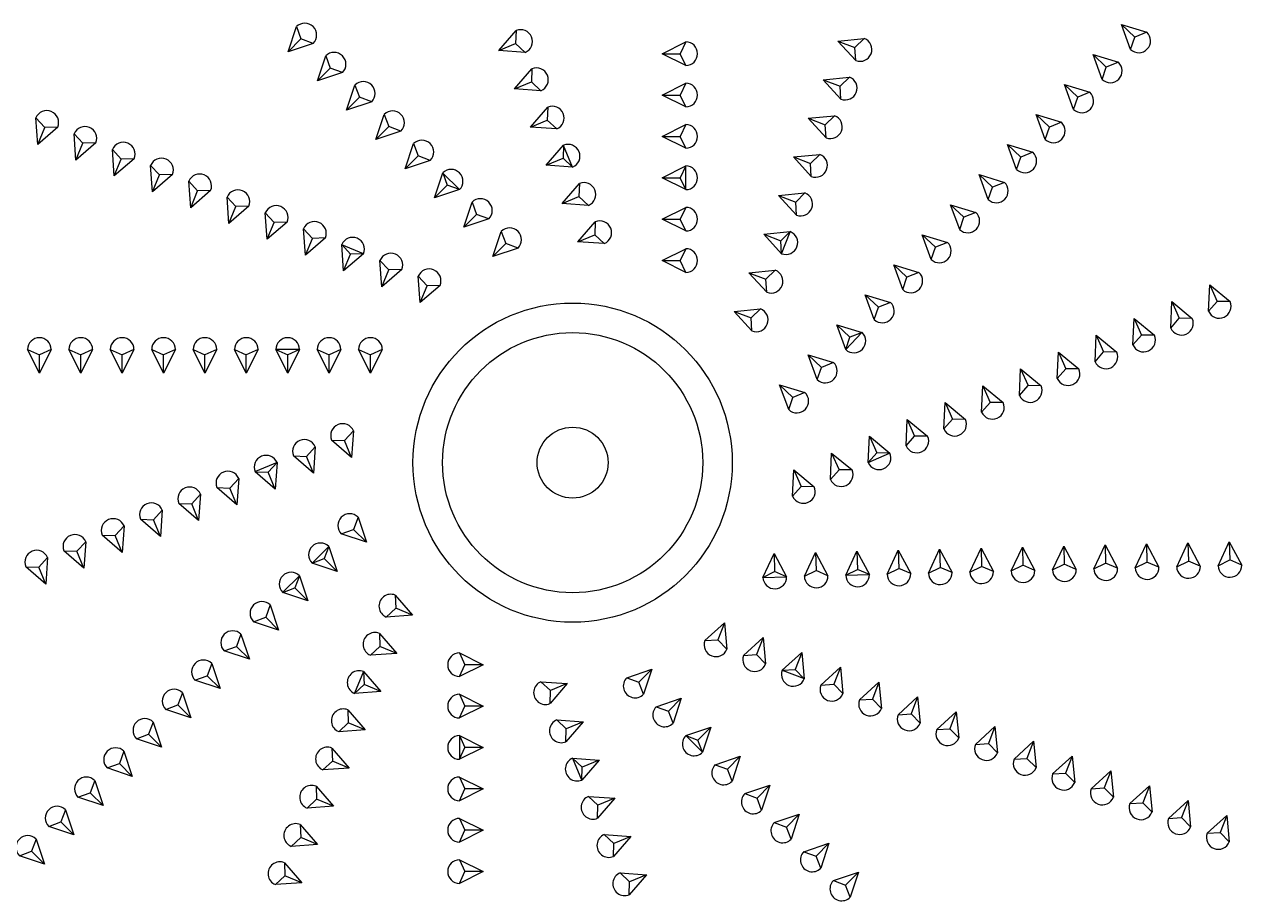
# Model space of a CAD drawing. Extents: x 115 to 2025, y 0 to 1377.
# Drawn here: x 1498.4 to 1549.9, y 784.8 to 821.8 of the extents above; entities that cross this region are included whole.
import ezdxf

# ---------------------------------------------------------------- set-up
doc = ezdxf.new("R2010")
doc.units = 0
doc.layers.get('0').update_dxf_attribs({"linetype": 'CONTINUOUS'})
doc.layers.add('DANMEN', color=7, linetype='CONTINUOUS')

msp = doc.modelspace()

# ---------------------------------------------------------------- linework, layer by layer
at = {"color": 2}
for radius in [47.5, 6.75, 5.5, 1.5]:
    msp.add_circle((1521.571, 803.289), radius, dxfattribs=at)
at = {"layer": 'DANMEN', "color": 2}
for p, q in [((1509.54, 820.671), (1509.893, 821.732)), ((1509.893, 821.732), (1510.085, 821.216)), ((1544.785, 821.818), (1545.344, 821.287)), ((1544.785, 821.818), (1545.854, 821.492)), ((1545.166, 820.767), (1544.785, 821.818)), ((1509.54, 820.671), (1510.085, 821.216)), ((1510.601, 821.025), (1510.085, 821.216)), ((1518.447, 820.719), (1519.18, 821.563)), ((1519.18, 821.563), (1519.159, 821.014)), ((1532.791, 821.122), (1533.904, 821.23)), ((1533.904, 821.23), (1533.511, 820.846)), ((1545.166, 820.767), (1545.344, 821.287)), ((1545.854, 821.492), (1545.344, 821.287)), ((1510.601, 821.025), (1509.54, 820.671)), ((1518.447, 820.719), (1519.159, 821.014)), ((1519.562, 820.64), (1518.447, 820.719)), ((1519.562, 820.64), (1519.159, 821.014)), ((1525.355, 820.588), (1526.355, 821.088)), ((1526.355, 821.088), (1526.126, 820.588)), ((1532.791, 821.122), (1533.511, 820.846)), ((1533.546, 820.297), (1532.791, 821.122)), ((1533.546, 820.297), (1533.511, 820.846)), ((1510.777, 819.434), (1511.131, 820.495)), ((1511.131, 820.495), (1511.322, 819.979)), ((1525.355, 820.588), (1526.126, 820.588)), ((1526.355, 820.088), (1525.355, 820.588)), ((1526.355, 820.088), (1526.126, 820.588)), ((1543.58, 820.548), (1544.139, 820.018)), ((1543.58, 820.548), (1544.65, 820.223)), ((1543.961, 819.497), (1543.58, 820.548)), ((1544.65, 820.223), (1544.139, 820.018)), ((1510.777, 819.434), (1511.322, 819.979)), ((1511.838, 819.787), (1510.777, 819.434)), ((1511.838, 819.787), (1511.322, 819.979)), ((1519.117, 819.102), (1519.849, 819.947)), ((1519.849, 819.947), (1519.829, 819.397)), ((1543.961, 819.497), (1544.139, 820.018)), ((1512.015, 818.196), (1512.368, 819.257)), ((1512.368, 819.257), (1512.56, 818.742)), ((1519.117, 819.102), (1519.829, 819.397)), ((1520.232, 819.023), (1519.117, 819.102)), ((1520.232, 819.023), (1519.829, 819.397)), ((1525.355, 818.838), (1526.355, 819.338)), ((1526.355, 819.338), (1526.126, 818.838)), ((1532.164, 819.488), (1533.277, 819.597)), ((1532.164, 819.488), (1532.884, 819.212)), ((1532.919, 818.663), (1532.164, 819.488)), ((1533.277, 819.597), (1532.884, 819.212)), ((1532.919, 818.663), (1532.884, 819.212)), ((1542.376, 819.279), (1542.935, 818.748)), ((1542.376, 819.279), (1543.445, 818.953)), ((1542.757, 818.228), (1542.376, 819.279)), ((1512.015, 818.196), (1512.56, 818.742)), ((1513.075, 818.55), (1512.56, 818.742)), ((1525.355, 818.838), (1526.126, 818.838)), ((1526.355, 818.338), (1525.355, 818.838)), ((1526.355, 818.338), (1526.126, 818.838)), ((1542.757, 818.228), (1542.935, 818.748)), ((1543.445, 818.953), (1542.935, 818.748)), ((1513.075, 818.55), (1512.015, 818.196)), ((1519.786, 817.485), (1520.519, 818.33)), ((1520.519, 818.33), (1520.499, 817.78)), ((1498.954, 816.753), (1498.874, 817.868)), ((1498.874, 817.868), (1499.249, 817.465)), ((1513.252, 816.959), (1513.606, 818.02)), ((1513.606, 818.02), (1513.797, 817.504)), ((1519.786, 817.485), (1520.499, 817.78)), ((1520.902, 817.406), (1520.499, 817.78)), ((1525.355, 817.088), (1526.355, 817.588)), ((1526.355, 817.588), (1526.126, 817.088)), ((1531.537, 817.855), (1532.65, 817.963)), ((1531.537, 817.855), (1532.257, 817.578)), ((1532.292, 817.029), (1531.537, 817.855)), ((1532.65, 817.963), (1532.257, 817.578)), ((1532.292, 817.029), (1532.257, 817.578)), ((1541.171, 818.01), (1541.73, 817.479)), ((1541.171, 818.01), (1542.241, 817.684)), ((1541.552, 816.959), (1541.171, 818.01)), ((1542.241, 817.684), (1541.73, 817.479)), ((1499.798, 817.486), (1498.954, 816.753)), ((1498.954, 816.753), (1499.249, 817.465)), ((1499.798, 817.486), (1499.249, 817.465)), ((1500.57, 816.083), (1500.491, 817.199)), ((1500.491, 817.199), (1500.865, 816.796)), ((1513.252, 816.959), (1513.797, 817.504)), ((1514.313, 817.313), (1513.252, 816.959)), ((1514.313, 817.313), (1513.797, 817.504)), ((1520.902, 817.406), (1519.786, 817.485)), ((1526.355, 816.588), (1525.355, 817.088)), ((1525.355, 817.088), (1526.126, 817.088)), ((1526.355, 816.588), (1526.126, 817.088)), ((1541.552, 816.959), (1541.73, 817.479)), ((1501.415, 816.816), (1500.57, 816.083)), ((1500.57, 816.083), (1500.865, 816.796)), ((1501.415, 816.816), (1500.865, 816.796)), ((1502.187, 815.414), (1502.108, 816.529)), ((1502.108, 816.529), (1502.482, 816.126)), ((1514.49, 815.722), (1514.843, 816.782)), ((1514.843, 816.782), (1515.035, 816.267)), ((1520.456, 815.868), (1521.189, 816.713)), ((1521.189, 816.713), (1521.168, 816.163)), ((1521.571, 815.789), (1521.192, 816.705)), ((1539.966, 816.74), (1540.526, 816.21)), ((1539.966, 816.74), (1541.036, 816.415)), ((1540.348, 815.689), (1539.966, 816.74)), ((1503.032, 816.146), (1502.187, 815.414)), ((1502.187, 815.414), (1502.482, 816.126)), ((1503.032, 816.146), (1502.482, 816.126)), ((1514.49, 815.722), (1515.035, 816.267)), ((1515.55, 816.075), (1514.49, 815.722)), ((1515.55, 816.075), (1515.035, 816.267)), ((1520.456, 815.868), (1521.168, 816.163)), ((1521.571, 815.789), (1521.168, 816.163)), ((1530.91, 816.221), (1532.023, 816.329)), ((1530.91, 816.221), (1531.63, 815.944)), ((1531.664, 815.396), (1530.91, 816.221)), ((1532.023, 816.329), (1531.63, 815.944)), ((1540.348, 815.689), (1540.526, 816.21)), ((1541.036, 816.415), (1540.526, 816.21)), ((1503.804, 814.744), (1503.725, 815.859)), ((1503.725, 815.859), (1504.099, 815.456)), ((1515.727, 814.484), (1516.081, 815.545)), ((1516.081, 815.545), (1516.272, 815.029)), ((1516.788, 814.838), (1516.087, 815.538)), ((1521.571, 815.789), (1520.456, 815.868)), ((1525.355, 815.338), (1526.355, 815.838)), ((1526.355, 815.838), (1526.126, 815.338)), ((1526.355, 814.838), (1526.355, 815.828)), ((1531.664, 815.396), (1531.63, 815.944)), ((1504.649, 815.477), (1503.804, 814.744)), ((1503.804, 814.744), (1504.099, 815.456)), ((1504.649, 815.477), (1504.099, 815.456)), ((1505.421, 814.074), (1505.341, 815.19)), ((1505.341, 815.19), (1505.716, 814.786)), ((1515.727, 814.484), (1516.272, 815.029)), ((1516.788, 814.838), (1516.272, 815.029)), ((1521.126, 814.252), (1521.858, 815.096)), ((1521.858, 815.096), (1521.838, 814.547)), ((1526.355, 814.838), (1525.355, 815.338)), ((1525.355, 815.338), (1526.126, 815.338)), ((1526.355, 814.838), (1526.126, 815.338)), ((1538.762, 815.471), (1539.321, 814.94)), ((1538.762, 815.471), (1539.831, 815.145)), ((1539.143, 814.42), (1538.762, 815.471)), ((1539.831, 815.145), (1539.321, 814.94)), ((1506.265, 814.807), (1505.421, 814.074)), ((1505.421, 814.074), (1505.716, 814.786)), ((1506.265, 814.807), (1505.716, 814.786)), ((1507.037, 813.405), (1506.958, 814.52)), ((1506.958, 814.52), (1507.332, 814.117)), ((1516.788, 814.838), (1515.727, 814.484)), ((1521.126, 814.252), (1521.838, 814.547)), ((1522.241, 814.172), (1521.838, 814.547)), ((1530.283, 814.587), (1531.396, 814.695)), ((1531.037, 813.762), (1530.283, 814.587)), ((1530.283, 814.587), (1531.003, 814.311)), ((1531.396, 814.695), (1531.003, 814.311)), ((1539.143, 814.42), (1539.321, 814.94)), ((1507.882, 814.137), (1507.037, 813.405)), ((1507.037, 813.405), (1507.332, 814.117)), ((1507.882, 814.137), (1507.332, 814.117)), ((1516.965, 813.247), (1517.318, 814.307)), ((1517.318, 814.307), (1517.51, 813.792)), ((1522.241, 814.172), (1521.126, 814.252)), ((1525.355, 813.588), (1526.355, 814.088)), ((1526.355, 814.088), (1526.126, 813.588)), ((1531.037, 813.762), (1531.003, 814.311)), ((1537.557, 814.201), (1538.116, 813.671)), ((1537.557, 814.201), (1538.627, 813.876)), ((1537.938, 813.15), (1537.557, 814.201)), ((1508.654, 812.735), (1508.575, 813.85)), ((1508.575, 813.85), (1508.949, 813.447)), ((1509.499, 813.467), (1508.654, 812.735)), ((1508.654, 812.735), (1508.949, 813.447)), ((1509.499, 813.467), (1508.949, 813.447)), ((1516.965, 813.247), (1517.51, 813.792)), ((1518.025, 813.6), (1516.965, 813.247)), ((1518.025, 813.6), (1517.51, 813.792)), ((1521.795, 812.635), (1522.528, 813.48)), ((1522.528, 813.48), (1522.508, 812.93)), ((1525.355, 813.588), (1526.126, 813.588)), ((1526.355, 813.088), (1525.355, 813.588)), ((1526.355, 813.088), (1526.126, 813.588)), ((1537.938, 813.15), (1538.116, 813.671)), ((1538.627, 813.876), (1538.116, 813.671)), ((1510.271, 812.065), (1510.192, 813.18)), ((1510.192, 813.18), (1510.566, 812.777)), ((1518.202, 812.009), (1518.556, 813.07)), ((1518.556, 813.07), (1518.747, 812.554)), ((1521.795, 812.635), (1522.508, 812.93)), ((1522.911, 812.556), (1522.508, 812.93)), ((1529.656, 812.953), (1530.769, 813.062)), ((1530.41, 812.128), (1529.656, 812.953)), ((1529.656, 812.953), (1530.375, 812.677)), ((1530.769, 813.062), (1530.375, 812.677)), ((1530.41, 812.128), (1530.765, 813.053)), ((1536.352, 812.932), (1537.422, 812.606)), ((1536.352, 812.932), (1536.912, 812.401)), ((1536.734, 811.881), (1536.352, 812.932)), ((1511.116, 812.798), (1510.271, 812.065)), ((1510.271, 812.065), (1510.566, 812.777)), ((1511.116, 812.798), (1510.566, 812.777)), ((1511.888, 811.396), (1511.809, 812.511)), ((1511.809, 812.511), (1512.183, 812.108)), ((1512.732, 812.128), (1511.817, 812.507)), ((1518.202, 812.009), (1518.747, 812.554)), ((1519.263, 812.363), (1518.747, 812.554)), ((1522.911, 812.556), (1521.795, 812.635)), ((1530.41, 812.128), (1530.375, 812.677)), ((1536.734, 811.881), (1536.912, 812.401)), ((1537.422, 812.606), (1536.912, 812.401)), ((1512.732, 812.128), (1511.888, 811.396)), ((1511.888, 811.396), (1512.183, 812.108)), ((1512.732, 812.128), (1512.183, 812.108)), ((1519.263, 812.363), (1518.202, 812.009)), ((1525.355, 811.838), (1526.355, 812.338)), ((1526.355, 812.338), (1526.126, 811.838)), ((1513.505, 810.726), (1513.425, 811.841)), ((1513.425, 811.841), (1513.8, 811.438)), ((1514.349, 811.458), (1513.505, 810.726)), ((1513.505, 810.726), (1513.8, 811.438)), ((1514.349, 811.458), (1513.8, 811.438)), ((1525.355, 811.838), (1526.126, 811.838)), ((1526.355, 811.338), (1525.355, 811.838)), ((1526.355, 811.338), (1526.126, 811.838)), ((1529.029, 811.319), (1530.141, 811.428)), ((1530.141, 811.428), (1529.748, 811.043)), ((1535.148, 811.663), (1535.707, 811.132)), ((1535.148, 811.663), (1536.217, 811.337)), ((1535.529, 810.612), (1535.148, 811.663)), ((1515.121, 810.056), (1515.042, 811.171)), ((1515.042, 811.171), (1515.416, 810.768)), ((1529.029, 811.319), (1529.748, 811.043)), ((1529.783, 810.494), (1529.029, 811.319)), ((1529.783, 810.494), (1529.748, 811.043)), ((1535.529, 810.612), (1535.707, 811.132)), ((1536.217, 811.337), (1535.707, 811.132)), ((1515.966, 810.789), (1515.121, 810.056)), ((1515.121, 810.056), (1515.416, 810.768)), ((1515.966, 810.789), (1515.416, 810.768)), ((1533.943, 810.393), (1535.013, 810.068)), ((1534.324, 809.342), (1533.943, 810.393)), ((1533.943, 810.393), (1534.502, 809.863)), ((1548.46, 809.695), (1548.51, 810.812)), ((1548.51, 810.812), (1548.823, 810.108)), ((1548.51, 810.812), (1549.373, 810.102)), ((1534.324, 809.342), (1534.502, 809.863)), ((1535.013, 810.068), (1534.502, 809.863)), ((1546.861, 808.984), (1546.911, 810.1)), ((1546.911, 810.1), (1547.225, 809.396)), ((1546.911, 810.1), (1547.775, 809.39)), ((1548.46, 809.695), (1548.823, 810.108)), ((1549.373, 810.102), (1548.823, 810.108)), ((1528.401, 809.686), (1529.514, 809.794)), ((1528.401, 809.686), (1529.121, 809.409)), ((1529.156, 808.861), (1528.401, 809.686)), ((1529.514, 809.794), (1529.121, 809.409)), ((1529.156, 808.861), (1529.121, 809.409)), ((1545.262, 808.272), (1545.312, 809.389)), ((1545.312, 809.389), (1545.626, 808.684)), ((1545.312, 809.389), (1546.176, 808.678)), ((1546.861, 808.984), (1547.225, 809.396)), ((1547.775, 809.39), (1547.225, 809.396)), ((1533.12, 808.073), (1532.739, 809.124)), ((1532.739, 809.124), (1533.808, 808.798)), ((1532.739, 809.124), (1533.298, 808.593)), ((1533.808, 808.798), (1533.298, 808.593)), ((1533.12, 808.073), (1533.802, 808.791)), ((1533.12, 808.073), (1533.298, 808.593)), ((1543.664, 807.56), (1543.714, 808.677)), ((1543.714, 808.677), (1544.027, 807.973)), ((1543.714, 808.677), (1544.577, 807.967)), ((1545.262, 808.272), (1545.626, 808.684)), ((1546.176, 808.678), (1545.626, 808.684)), ((1499.023, 807.073), (1498.523, 808.073)), ((1498.523, 808.073), (1499.023, 807.844)), ((1499.523, 808.073), (1499.023, 807.073)), ((1499.523, 808.073), (1499.023, 807.844)), ((1499.023, 807.073), (1499.023, 807.844)), ((1500.773, 807.073), (1500.273, 808.073)), ((1500.273, 808.073), (1500.773, 807.844)), ((1501.273, 808.073), (1500.773, 807.073)), ((1501.273, 808.073), (1500.773, 807.844)), ((1500.773, 807.073), (1500.773, 807.844)), ((1502.523, 807.073), (1502.023, 808.073)), ((1502.023, 808.073), (1502.523, 807.844)), ((1503.023, 808.073), (1502.523, 807.073)), ((1503.023, 808.073), (1502.523, 807.844)), ((1502.523, 807.073), (1502.523, 807.844)), ((1504.273, 807.073), (1503.773, 808.073)), ((1503.773, 808.073), (1504.273, 807.844)), ((1504.773, 808.073), (1504.273, 807.073)), ((1504.773, 808.073), (1504.273, 807.844)), ((1504.273, 807.073), (1504.273, 807.844)), ((1506.023, 807.073), (1505.523, 808.073)), ((1505.523, 808.073), (1506.023, 807.844)), ((1506.523, 808.073), (1506.023, 807.073)), ((1506.523, 808.073), (1506.023, 807.844)), ((1506.023, 807.073), (1506.023, 807.844)), ((1507.773, 807.073), (1507.273, 808.073)), ((1507.273, 808.073), (1507.773, 807.844)), ((1508.273, 808.073), (1507.773, 807.073)), ((1508.273, 808.073), (1507.773, 807.844)), ((1507.773, 807.073), (1507.773, 807.844)), ((1509.523, 807.073), (1509.023, 808.073)), ((1509.023, 808.073), (1509.523, 807.844)), ((1510.023, 808.073), (1509.032, 808.073)), ((1510.023, 808.073), (1509.523, 807.073)), ((1510.023, 808.073), (1509.523, 807.844)), ((1509.523, 807.073), (1509.523, 807.844)), ((1511.273, 807.073), (1510.773, 808.073)), ((1510.773, 808.073), (1511.273, 807.844)), ((1511.773, 808.073), (1511.273, 807.073)), ((1511.773, 808.073), (1511.273, 807.844)), ((1511.273, 807.073), (1511.273, 807.844)), ((1513.023, 807.073), (1512.523, 808.073)), ((1512.523, 808.073), (1513.023, 807.844)), ((1513.523, 808.073), (1513.023, 807.073)), ((1513.523, 808.073), (1513.023, 807.844)), ((1513.023, 807.073), (1513.023, 807.844)), ((1531.531, 807.851), (1532.09, 807.32)), ((1531.531, 807.851), (1532.6, 807.525)), ((1531.912, 806.8), (1531.531, 807.851)), ((1542.065, 806.848), (1542.115, 807.965)), ((1542.115, 807.965), (1542.428, 807.261)), ((1542.115, 807.965), (1542.978, 807.255)), ((1543.664, 807.56), (1544.027, 807.973)), ((1544.577, 807.967), (1544.027, 807.973)), ((1531.912, 806.8), (1532.09, 807.32)), ((1532.6, 807.525), (1532.09, 807.32)), ((1540.466, 806.136), (1540.516, 807.253)), ((1540.516, 807.253), (1540.83, 806.549)), ((1540.516, 807.253), (1541.38, 806.543)), ((1542.065, 806.848), (1542.428, 807.261)), ((1542.978, 807.255), (1542.428, 807.261)), ((1530.326, 806.582), (1531.396, 806.256)), ((1530.326, 806.582), (1530.885, 806.051)), ((1530.707, 805.531), (1530.326, 806.582)), ((1531.396, 806.256), (1530.885, 806.051)), ((1538.867, 805.425), (1538.917, 806.542)), ((1538.917, 806.542), (1539.781, 805.831)), ((1538.917, 806.542), (1539.231, 805.837)), ((1540.466, 806.136), (1540.83, 806.549)), ((1541.38, 806.543), (1540.83, 806.549)), ((1530.707, 805.531), (1530.885, 806.051)), ((1537.269, 804.713), (1537.319, 805.83)), ((1537.319, 805.83), (1537.632, 805.125)), ((1537.319, 805.83), (1538.182, 805.12)), ((1538.867, 805.425), (1539.231, 805.837)), ((1539.781, 805.831), (1539.231, 805.837)), ((1535.67, 804.001), (1535.72, 805.118)), ((1535.72, 805.118), (1536.584, 804.408)), ((1535.72, 805.118), (1536.034, 804.414)), ((1537.269, 804.713), (1537.632, 805.125)), ((1538.182, 805.12), (1537.632, 805.125)), ((1512.226, 803.513), (1511.381, 804.246)), ((1511.381, 804.246), (1511.931, 804.226)), ((1512.305, 804.629), (1511.931, 804.226)), ((1512.226, 803.513), (1511.931, 804.226)), ((1512.305, 804.629), (1512.226, 803.513)), ((1534.071, 803.289), (1534.121, 804.406)), ((1534.121, 804.406), (1534.985, 803.696)), ((1534.121, 804.406), (1534.435, 803.702)), ((1535.67, 804.001), (1536.034, 804.414)), ((1536.584, 804.408), (1536.034, 804.414)), ((1510.688, 803.959), (1510.314, 803.556)), ((1510.688, 803.959), (1510.609, 802.844)), ((1532.473, 802.577), (1532.523, 803.694)), ((1532.523, 803.694), (1532.836, 802.99)), ((1532.523, 803.694), (1533.386, 802.984)), ((1534.071, 803.289), (1534.435, 803.702)), ((1534.071, 803.289), (1534.976, 803.692)), ((1534.985, 803.696), (1534.435, 803.702)), ((1509.071, 803.289), (1508.156, 802.91)), ((1509.071, 803.289), (1508.697, 802.886)), ((1509.071, 803.289), (1508.992, 802.174)), ((1510.609, 802.844), (1509.764, 803.576)), ((1509.764, 803.576), (1510.314, 803.556)), ((1510.609, 802.844), (1510.314, 803.556)), ((1507.455, 802.62), (1507.08, 802.216)), ((1507.455, 802.62), (1507.375, 801.504)), ((1508.992, 802.174), (1508.147, 802.907)), ((1508.147, 802.907), (1508.697, 802.886)), ((1508.992, 802.174), (1508.697, 802.886)), ((1530.874, 801.866), (1530.924, 802.983)), ((1530.924, 802.983), (1531.238, 802.278)), ((1530.924, 802.983), (1531.787, 802.272)), ((1532.473, 802.577), (1532.836, 802.99)), ((1533.386, 802.984), (1532.836, 802.99)), ((1507.375, 801.504), (1506.531, 802.237)), ((1506.531, 802.237), (1507.08, 802.216)), ((1507.375, 801.504), (1507.08, 802.216)), ((1530.874, 801.866), (1531.238, 802.278)), ((1531.787, 802.272), (1531.238, 802.278)), ((1505.838, 801.95), (1505.463, 801.547)), ((1505.838, 801.95), (1505.758, 800.835)), ((1504.221, 801.28), (1503.847, 800.877)), ((1504.221, 801.28), (1504.142, 800.165)), ((1505.758, 800.835), (1504.914, 801.567)), ((1504.914, 801.567), (1505.463, 801.547)), ((1505.758, 800.835), (1505.463, 801.547)), ((1502.604, 800.61), (1502.23, 800.207)), ((1502.604, 800.61), (1502.525, 799.495)), ((1504.142, 800.165), (1503.297, 800.897)), ((1503.297, 800.897), (1503.847, 800.877)), ((1504.142, 800.165), (1503.847, 800.877)), ((1512.498, 800.981), (1512.306, 800.465)), ((1512.498, 800.981), (1512.851, 799.92)), ((1502.525, 799.495), (1501.68, 800.228)), ((1501.68, 800.228), (1502.23, 800.207)), ((1502.525, 799.495), (1502.23, 800.207)), ((1511.791, 800.273), (1512.306, 800.465)), ((1512.851, 799.92), (1511.791, 800.273)), ((1512.851, 799.92), (1512.306, 800.465)), ((1500.908, 798.826), (1500.063, 799.558)), ((1500.063, 799.558), (1500.613, 799.538)), ((1500.987, 799.941), (1500.613, 799.538)), ((1500.908, 798.826), (1500.613, 799.538)), ((1500.987, 799.941), (1500.908, 798.826)), ((1511.26, 799.743), (1510.56, 799.043)), ((1511.26, 799.743), (1511.069, 799.228)), ((1511.26, 799.743), (1511.614, 798.682)), ((1533.119, 798.527), (1533.594, 799.54)), ((1533.594, 799.54), (1534.119, 798.553)), ((1533.594, 799.54), (1533.613, 798.769)), ((1534.869, 798.572), (1535.343, 799.585)), ((1535.343, 799.585), (1535.868, 798.598)), ((1535.343, 799.585), (1535.363, 798.814)), ((1536.618, 798.617), (1537.092, 799.629)), ((1537.092, 799.629), (1537.112, 798.859)), ((1537.092, 799.629), (1537.618, 798.642)), ((1538.368, 798.662), (1538.842, 799.674)), ((1538.842, 799.674), (1539.367, 798.687)), ((1538.842, 799.674), (1538.862, 798.903)), ((1540.117, 798.706), (1540.591, 799.719)), ((1540.591, 799.719), (1540.611, 798.948)), ((1540.591, 799.719), (1541.117, 798.732)), ((1541.866, 798.751), (1542.341, 799.763)), ((1542.341, 799.763), (1542.36, 798.993)), ((1542.341, 799.763), (1542.866, 798.776)), ((1543.616, 798.796), (1544.09, 799.808)), ((1544.09, 799.808), (1544.11, 799.037)), ((1544.09, 799.808), (1544.616, 798.821)), ((1545.365, 798.84), (1545.84, 799.853)), ((1545.84, 799.853), (1546.365, 798.866)), ((1545.84, 799.853), (1545.859, 799.082)), ((1547.115, 798.885), (1547.589, 799.897)), ((1547.589, 799.897), (1547.609, 799.127)), ((1547.589, 799.897), (1548.114, 798.911)), ((1548.864, 798.93), (1549.338, 799.942)), ((1549.338, 799.942), (1549.358, 799.172)), ((1549.338, 799.942), (1549.864, 798.955)), ((1499.371, 799.271), (1498.996, 798.868)), ((1499.371, 799.271), (1499.291, 798.156)), ((1510.553, 799.036), (1511.069, 799.228)), ((1511.614, 798.682), (1510.553, 799.036)), ((1511.614, 798.682), (1511.069, 799.228)), ((1529.62, 798.438), (1530.095, 799.45)), ((1530.095, 799.45), (1530.114, 798.68)), ((1530.095, 799.45), (1530.62, 798.464)), ((1531.37, 798.483), (1531.844, 799.495)), ((1531.844, 799.495), (1531.864, 798.725)), ((1531.844, 799.495), (1532.369, 798.508)), ((1543.616, 798.796), (1544.11, 799.037)), ((1544.616, 798.821), (1544.11, 799.037)), ((1545.365, 798.84), (1545.859, 799.082)), ((1546.365, 798.866), (1545.859, 799.082)), ((1547.115, 798.885), (1547.609, 799.127)), ((1548.114, 798.911), (1547.609, 799.127)), ((1548.864, 798.93), (1549.358, 799.172)), ((1549.864, 798.955), (1549.358, 799.172)), ((1498.447, 798.888), (1498.996, 798.868)), ((1499.291, 798.156), (1498.447, 798.888)), ((1499.291, 798.156), (1498.996, 798.868)), ((1510.023, 798.506), (1509.322, 797.805)), ((1510.023, 798.506), (1509.831, 797.99)), ((1510.023, 798.506), (1510.376, 797.445)), ((1529.62, 798.438), (1530.114, 798.68)), ((1530.62, 798.464), (1530.114, 798.68)), ((1531.37, 798.483), (1531.864, 798.725)), ((1532.369, 798.508), (1531.864, 798.725)), ((1533.119, 798.527), (1533.613, 798.769)), ((1533.119, 798.527), (1534.11, 798.553)), ((1534.119, 798.553), (1533.613, 798.769)), ((1534.869, 798.572), (1535.363, 798.814)), ((1535.868, 798.598), (1535.363, 798.814)), ((1536.618, 798.617), (1537.112, 798.859)), ((1537.618, 798.642), (1537.112, 798.859)), ((1538.368, 798.662), (1538.862, 798.903)), ((1539.367, 798.687), (1538.862, 798.903)), ((1540.117, 798.706), (1540.611, 798.948)), ((1541.117, 798.732), (1540.611, 798.948)), ((1541.866, 798.751), (1542.36, 798.993)), ((1542.866, 798.776), (1542.36, 798.993)), ((1509.316, 797.799), (1509.831, 797.99)), ((1510.376, 797.445), (1509.831, 797.99)), ((1529.62, 798.438), (1530.611, 798.463)), ((1510.376, 797.445), (1509.316, 797.799)), ((1514.072, 797.684), (1514.804, 796.839)), ((1514.072, 797.684), (1514.092, 797.134)), ((1508.785, 797.268), (1508.594, 796.753)), ((1508.785, 797.268), (1509.139, 796.208)), ((1513.689, 796.76), (1514.092, 797.134)), ((1514.804, 796.839), (1514.092, 797.134)), ((1508.078, 796.561), (1508.594, 796.753)), ((1509.139, 796.208), (1508.078, 796.561)), ((1509.139, 796.208), (1508.594, 796.753)), ((1514.804, 796.839), (1513.689, 796.76)), ((1527.165, 795.762), (1527.99, 796.517)), ((1527.99, 796.517), (1527.714, 795.797)), ((1527.99, 796.517), (1528.099, 795.404)), ((1507.548, 796.031), (1507.356, 795.515)), ((1507.548, 796.031), (1507.902, 794.97)), ((1513.402, 796.067), (1514.135, 795.223)), ((1513.402, 796.067), (1513.423, 795.518)), ((1506.841, 795.324), (1507.356, 795.515)), ((1507.902, 794.97), (1507.356, 795.515)), ((1513.02, 795.143), (1513.423, 795.518)), ((1514.135, 795.223), (1513.423, 795.518)), ((1527.165, 795.762), (1527.714, 795.797)), ((1528.099, 795.404), (1527.714, 795.797)), ((1528.799, 795.135), (1529.624, 795.89)), ((1529.624, 795.89), (1529.348, 795.17)), ((1529.624, 795.89), (1529.732, 794.777)), ((1507.902, 794.97), (1506.841, 795.324)), ((1514.135, 795.223), (1513.02, 795.143)), ((1516.788, 795.241), (1517.788, 794.741)), ((1516.788, 795.241), (1517.017, 794.741)), ((1528.799, 795.135), (1529.348, 795.17)), ((1529.732, 794.777), (1529.348, 795.17)), ((1530.433, 794.508), (1531.258, 795.263)), ((1531.258, 795.263), (1530.982, 794.543)), ((1531.258, 795.263), (1531.366, 794.15)), ((1506.311, 794.793), (1506.119, 794.278)), ((1506.311, 794.793), (1506.664, 793.733)), ((1512.732, 794.45), (1512.353, 793.535)), ((1512.732, 794.45), (1513.465, 793.606)), ((1512.732, 794.45), (1512.753, 793.901)), ((1517.788, 794.741), (1516.788, 794.241)), ((1516.788, 794.241), (1517.017, 794.741)), ((1517.788, 794.741), (1517.017, 794.741)), ((1523.858, 794.194), (1524.916, 794.557)), ((1524.916, 794.557), (1524.376, 794.007)), ((1524.916, 794.557), (1524.572, 793.493)), ((1530.433, 794.508), (1530.982, 794.543)), ((1530.433, 794.508), (1531.358, 794.154)), ((1531.366, 794.15), (1530.982, 794.543)), ((1532.067, 793.882), (1532.892, 794.636)), ((1532.892, 794.636), (1532.615, 793.916)), ((1532.892, 794.636), (1533, 793.523)), ((1505.603, 794.086), (1506.119, 794.278)), ((1506.664, 793.733), (1505.603, 794.086)), ((1506.664, 793.733), (1506.119, 794.278)), ((1512.35, 793.527), (1512.753, 793.901)), ((1513.465, 793.606), (1512.753, 793.901)), ((1520.232, 794.023), (1520.635, 793.649)), ((1520.232, 794.023), (1521.347, 793.944)), ((1521.347, 793.944), (1520.615, 793.099)), ((1521.347, 793.944), (1520.635, 793.649)), ((1523.858, 794.194), (1524.376, 794.007)), ((1524.572, 793.493), (1524.376, 794.007)), ((1532.067, 793.882), (1532.615, 793.916)), ((1533, 793.523), (1532.615, 793.916)), ((1533.7, 793.255), (1534.525, 794.009)), ((1534.525, 794.009), (1534.249, 793.289)), ((1534.525, 794.009), (1534.634, 792.896)), ((1505.073, 793.556), (1504.882, 793.04)), ((1505.073, 793.556), (1505.427, 792.495)), ((1513.465, 793.606), (1512.35, 793.527)), ((1516.788, 793.491), (1517.788, 792.991)), ((1516.788, 793.491), (1517.017, 792.991)), ((1520.615, 793.099), (1520.635, 793.649)), ((1535.334, 792.628), (1536.159, 793.382)), ((1536.159, 793.382), (1535.883, 792.663)), ((1536.159, 793.382), (1536.268, 792.27)), ((1504.366, 792.849), (1504.882, 793.04)), ((1505.427, 792.495), (1504.366, 792.849)), ((1505.427, 792.495), (1504.882, 793.04)), ((1512.063, 792.834), (1512.083, 792.284)), ((1512.063, 792.834), (1512.795, 791.989)), ((1517.788, 792.991), (1516.788, 792.491)), ((1516.788, 792.491), (1517.017, 792.991)), ((1517.788, 792.991), (1517.017, 792.991)), ((1525.107, 792.967), (1526.164, 793.33)), ((1525.107, 792.967), (1525.624, 792.78)), ((1526.164, 793.33), (1525.624, 792.78)), ((1526.164, 793.33), (1525.82, 792.266)), ((1533.7, 793.255), (1534.249, 793.289)), ((1534.634, 792.896), (1534.249, 793.289)), ((1503.836, 792.318), (1503.644, 791.803)), ((1503.836, 792.318), (1504.189, 791.258)), ((1520.902, 792.406), (1521.305, 792.032)), ((1520.902, 792.406), (1522.017, 792.327)), ((1522.017, 792.327), (1521.284, 791.482)), ((1522.017, 792.327), (1521.305, 792.032)), ((1525.82, 792.266), (1525.624, 792.78)), ((1535.334, 792.628), (1535.883, 792.663)), ((1536.268, 792.27), (1535.883, 792.663)), ((1536.968, 792.001), (1537.793, 792.755)), ((1537.793, 792.755), (1537.517, 792.036)), ((1537.793, 792.755), (1537.902, 791.643)), ((1503.129, 791.611), (1503.644, 791.803)), ((1504.189, 791.258), (1503.644, 791.803)), ((1511.68, 791.91), (1512.083, 792.284)), ((1512.795, 791.989), (1511.68, 791.91)), ((1512.795, 791.989), (1512.083, 792.284)), ((1521.284, 791.482), (1521.305, 792.032)), ((1526.355, 791.741), (1527.412, 792.104)), ((1527.412, 792.104), (1526.872, 791.554)), ((1527.412, 792.104), (1527.068, 791.04)), ((1536.968, 792.001), (1537.517, 792.036)), ((1537.902, 791.643), (1537.517, 792.036)), ((1538.602, 791.374), (1539.427, 792.129)), ((1539.427, 792.129), (1539.151, 791.409)), ((1539.427, 792.129), (1539.536, 791.016)), ((1504.189, 791.258), (1503.129, 791.611)), ((1516.788, 791.741), (1517.017, 791.241)), ((1516.788, 791.741), (1517.788, 791.241)), ((1516.788, 791.741), (1516.788, 790.75)), ((1526.355, 791.741), (1527.062, 791.046)), ((1526.355, 791.741), (1526.872, 791.554)), ((1527.068, 791.04), (1526.872, 791.554)), ((1538.602, 791.374), (1539.151, 791.409)), ((1539.536, 791.016), (1539.151, 791.409)), ((1540.236, 790.747), (1541.061, 791.502)), ((1541.061, 791.502), (1540.785, 790.782)), ((1541.061, 791.502), (1541.17, 790.389)), ((1502.598, 791.081), (1502.407, 790.565)), ((1502.598, 791.081), (1502.952, 790.02)), ((1511.393, 791.217), (1511.413, 790.667)), ((1511.393, 791.217), (1512.126, 790.372)), ((1516.788, 790.741), (1517.017, 791.241)), ((1517.788, 791.241), (1516.788, 790.741)), ((1517.788, 791.241), (1517.017, 791.241)), ((1521.571, 790.789), (1521.95, 789.874)), ((1521.571, 790.789), (1522.687, 790.71)), ((1521.571, 790.789), (1521.974, 790.415)), ((1527.603, 790.514), (1528.661, 790.877)), ((1528.661, 790.877), (1528.12, 790.327)), ((1528.661, 790.877), (1528.316, 789.813)), ((1540.236, 790.747), (1540.785, 790.782)), ((1541.17, 790.389), (1540.785, 790.782)), ((1541.87, 790.12), (1542.695, 790.875)), ((1542.695, 790.875), (1542.419, 790.155)), ((1542.695, 790.875), (1542.803, 789.762)), ((1501.891, 790.374), (1502.407, 790.565)), ((1502.952, 790.02), (1501.891, 790.374)), ((1502.952, 790.02), (1502.407, 790.565)), ((1511.01, 790.293), (1511.413, 790.667)), ((1512.126, 790.372), (1511.01, 790.293)), ((1512.126, 790.372), (1511.413, 790.667)), ((1522.687, 790.71), (1521.954, 789.865)), ((1521.954, 789.865), (1521.974, 790.415)), ((1522.687, 790.71), (1521.974, 790.415)), ((1527.603, 790.514), (1528.12, 790.327)), ((1528.316, 789.813), (1528.12, 790.327)), ((1501.361, 789.844), (1501.169, 789.328)), ((1501.361, 789.844), (1501.714, 788.783)), ((1516.788, 789.991), (1517.017, 789.491)), ((1516.788, 789.991), (1517.788, 789.491)), ((1541.87, 790.12), (1542.419, 790.155)), ((1542.803, 789.762), (1542.419, 790.155)), ((1543.504, 789.493), (1544.329, 790.248)), ((1544.329, 790.248), (1544.053, 789.528)), ((1544.329, 790.248), (1544.437, 789.135)), ((1500.654, 789.137), (1501.169, 789.328)), ((1501.714, 788.783), (1501.169, 789.328)), ((1510.723, 789.6), (1511.456, 788.755)), ((1510.723, 789.6), (1510.744, 789.05)), ((1516.788, 788.991), (1517.017, 789.491)), ((1517.788, 789.491), (1516.788, 788.991)), ((1517.788, 789.491), (1517.017, 789.491)), ((1528.851, 789.288), (1529.909, 789.65)), ((1528.851, 789.288), (1529.368, 789.101)), ((1529.909, 789.65), (1529.368, 789.101)), ((1529.909, 789.65), (1529.564, 788.587)), ((1543.504, 789.493), (1544.053, 789.528)), ((1544.437, 789.135), (1544.053, 789.528)), ((1545.138, 788.867), (1545.963, 789.621)), ((1545.963, 789.621), (1545.686, 788.901)), ((1545.963, 789.621), (1546.071, 788.508)), ((1501.714, 788.783), (1500.654, 789.137)), ((1510.341, 788.676), (1510.744, 789.05)), ((1511.456, 788.755), (1510.341, 788.676)), ((1511.456, 788.755), (1510.744, 789.05)), ((1522.241, 789.172), (1523.356, 789.093)), ((1522.241, 789.172), (1522.644, 788.798)), ((1523.356, 789.093), (1522.624, 788.249)), ((1522.624, 788.249), (1522.644, 788.798)), ((1523.356, 789.093), (1522.644, 788.798)), ((1529.564, 788.587), (1529.368, 789.101)), ((1545.138, 788.867), (1545.686, 788.901)), ((1546.071, 788.508), (1545.686, 788.901)), ((1546.771, 788.24), (1547.596, 788.994)), ((1547.596, 788.994), (1547.32, 788.274)), ((1547.596, 788.994), (1547.705, 787.881)), ((1500.123, 788.606), (1499.932, 788.091)), ((1500.123, 788.606), (1500.477, 787.546)), ((1516.788, 788.241), (1517.017, 787.741)), ((1516.788, 788.241), (1517.788, 787.741)), ((1530.099, 788.061), (1531.157, 788.424)), ((1531.157, 788.424), (1530.617, 787.874)), ((1531.157, 788.424), (1530.813, 787.36)), ((1546.771, 788.24), (1547.32, 788.274)), ((1547.705, 787.881), (1547.32, 788.274)), ((1548.405, 787.613), (1549.23, 788.367)), ((1549.23, 788.367), (1548.954, 787.648)), ((1549.23, 788.367), (1549.339, 787.255)), ((1499.416, 787.899), (1499.932, 788.091)), ((1500.477, 787.546), (1499.416, 787.899)), ((1500.477, 787.546), (1499.932, 788.091)), ((1510.054, 787.983), (1510.786, 787.139)), ((1510.054, 787.983), (1510.074, 787.434)), ((1516.788, 787.241), (1517.017, 787.741)), ((1517.788, 787.741), (1516.788, 787.241)), ((1517.788, 787.741), (1517.017, 787.741)), ((1530.099, 788.061), (1530.617, 787.874)), ((1530.813, 787.36), (1530.617, 787.874)), ((1498.886, 787.369), (1498.694, 786.853)), ((1498.886, 787.369), (1499.239, 786.308)), ((1509.671, 787.059), (1510.074, 787.434)), ((1510.786, 787.139), (1510.074, 787.434)), ((1522.911, 787.556), (1524.026, 787.476)), ((1522.911, 787.556), (1523.314, 787.181)), ((1524.026, 787.476), (1523.293, 786.632)), ((1523.293, 786.632), (1523.314, 787.181)), ((1524.026, 787.476), (1523.314, 787.181)), ((1531.348, 786.834), (1532.405, 787.197)), ((1532.405, 787.197), (1531.865, 786.647)), ((1532.405, 787.197), (1532.061, 786.133)), ((1548.405, 787.613), (1548.954, 787.648)), ((1549.339, 787.255), (1548.954, 787.648)), ((1498.179, 786.662), (1498.694, 786.853)), ((1499.239, 786.308), (1498.179, 786.662)), ((1499.239, 786.308), (1498.694, 786.853)), ((1510.786, 787.139), (1509.671, 787.059)), ((1531.348, 786.834), (1531.865, 786.647)), ((1532.061, 786.133), (1531.865, 786.647)), ((1509.384, 786.366), (1510.117, 785.522)), ((1509.384, 786.366), (1509.404, 785.817)), ((1516.788, 786.491), (1517.017, 785.991)), ((1516.788, 786.491), (1517.788, 785.991)), ((1509.001, 785.443), (1509.404, 785.817)), ((1510.117, 785.522), (1509.404, 785.817)), ((1516.788, 785.491), (1517.017, 785.991)), ((1517.788, 785.991), (1516.788, 785.491)), ((1517.788, 785.991), (1517.017, 785.991)), ((1523.58, 785.939), (1524.696, 785.86)), ((1523.58, 785.939), (1523.983, 785.565)), ((1524.696, 785.86), (1523.963, 785.015)), ((1524.696, 785.86), (1523.983, 785.565)), ((1532.596, 785.608), (1533.653, 785.971)), ((1533.653, 785.971), (1533.113, 785.421)), ((1533.653, 785.971), (1533.309, 784.907)), ((1510.117, 785.522), (1509.001, 785.443)), ((1523.963, 785.015), (1523.983, 785.565)), ((1532.596, 785.608), (1533.113, 785.421)), ((1533.309, 784.907), (1533.113, 785.421))]:
    msp.add_line(p, q, dxfattribs=at)
for centre, start, end in [((1510.247, 821.378), 315, 135), ((1519.371, 821.102), 292.5, 112.5), ((1533.725, 820.764), 249, 69), ((1545.51, 821.13), 226.5, 46.5), ((1526.355, 820.588), 270, 90), ((1511.484, 820.141), 315, 135), ((1544.306, 819.86), 226.5, 46.5), ((1520.041, 819.485), 292.5, 112.5), ((1512.722, 818.904), 315, 135), ((1526.355, 818.838), 270, 90), ((1533.098, 819.13), 249, 69), ((1543.101, 818.591), 226.5, 46.5), ((1499.336, 817.677), 337.5, 157.5), ((1513.959, 817.666), 315, 135), ((1520.71, 817.868), 292.5, 112.5), ((1526.355, 817.088), 270, 90), ((1532.471, 817.496), 249, 69), ((1541.896, 817.321), 226.5, 46.5), ((1500.953, 817.007), 337.5, 157.5), ((1502.57, 816.338), 337.5, 157.5), ((1515.197, 816.429), 315, 135), ((1521.38, 816.251), 292.5, 112.5), ((1504.187, 815.668), 337.5, 157.5), ((1531.844, 815.862), 249, 69), ((1540.692, 816.052), 226.5, 46.5), ((1505.803, 814.998), 337.5, 157.5), ((1516.434, 815.191), 315, 135), ((1526.355, 815.338), 270, 90), ((1522.05, 814.634), 292.5, 112.5), ((1539.487, 814.782), 226.5, 46.5), ((1507.42, 814.328), 337.5, 157.5), ((1531.216, 814.229), 249, 69), ((1509.037, 813.659), 337.5, 157.5), ((1517.672, 813.954), 315, 135), ((1526.355, 813.588), 270, 90), ((1510.654, 812.989), 337.5, 157.5), ((1522.719, 813.018), 292.5, 112.5), ((1538.282, 813.513), 226.5, 46.5), ((1518.909, 812.716), 315, 135), ((1530.589, 812.595), 249, 69), ((1512.271, 812.319), 337.5, 157.5), ((1537.078, 812.244), 226.5, 46.5), ((1513.887, 811.65), 337.5, 157.5), ((1526.355, 811.838), 270, 90), ((1515.504, 810.98), 337.5, 157.5), ((1529.962, 810.961), 249, 69), ((1535.873, 810.974), 226.5, 46.5), ((1534.669, 809.705), 226.5, 46.5), ((1548.916, 809.899), 204, 24), ((1529.335, 809.327), 249, 69), ((1547.318, 809.187), 204, 24), ((1533.464, 808.435), 226.5, 46.5), ((1499.023, 808.073), 360, 180), ((1500.773, 808.073), 360, 180), ((1502.523, 808.073), 360, 180), ((1504.273, 808.073), 360, 180), ((1506.023, 808.073), 360, 180), ((1507.773, 808.073), 360, 180), ((1509.523, 808.073), 360, 180), ((1511.273, 808.073), 360, 180), ((1513.023, 808.073), 360, 180), ((1545.719, 808.475), 204, 24), ((1544.12, 807.763), 204, 24), ((1532.256, 807.163), 226.5, 46.5), ((1542.522, 807.052), 204, 24), ((1531.052, 805.893), 226.5, 46.5), ((1540.923, 806.34), 204, 24), ((1539.324, 805.628), 204, 24), ((1511.843, 804.437), 22.5, 202.5), ((1537.726, 804.916), 204, 24), ((1510.226, 803.768), 22.5, 202.5), ((1536.127, 804.204), 204, 24), ((1534.528, 803.493), 204, 24), ((1508.609, 803.098), 22.5, 202.5), ((1506.993, 802.428), 22.5, 202.5), ((1532.929, 802.781), 204, 24), ((1505.376, 801.758), 22.5, 202.5), ((1531.331, 802.069), 204, 24), ((1503.759, 801.089), 22.5, 202.5), ((1512.144, 800.627), 45, 225), ((1502.142, 800.419), 22.5, 202.5), ((1500.525, 799.749), 22.5, 202.5), ((1498.909, 799.08), 22.5, 202.5), ((1510.907, 799.39), 45, 225), ((1509.669, 798.152), 45, 225), ((1531.87, 798.495), 181.4636, 1.4636), ((1533.619, 798.54), 181.4636, 1.4636), ((1535.369, 798.585), 181.4636, 1.4636), ((1537.118, 798.63), 181.4636, 1.4636), ((1538.867, 798.674), 181.4636, 1.4636), ((1540.617, 798.719), 181.4636, 1.4636), ((1542.366, 798.764), 181.4636, 1.4636), ((1544.116, 798.808), 181.4636, 1.4636), ((1545.865, 798.853), 181.4636, 1.4636), ((1547.615, 798.898), 181.4636, 1.4636), ((1549.364, 798.942), 181.4636, 1.4636), ((1530.12, 798.451), 181.4636, 1.4636), ((1513.881, 797.222), 67.5, 247.5), ((1508.432, 796.915), 45, 225), ((1507.194, 795.677), 45, 225), ((1513.211, 795.605), 67.5, 247.5), ((1527.632, 795.583), 159.0095, 339.0095), ((1505.957, 794.44), 45, 225), ((1516.788, 794.741), 90, 270), ((1529.266, 794.956), 159.0095, 339.0095), ((1512.541, 793.988), 67.5, 247.5), ((1530.9, 794.329), 159.0095, 339.0095), ((1520.423, 793.561), 112.5, 292.5), ((1524.215, 793.843), 135.5, 315.5), ((1532.533, 793.702), 159.0095, 339.0095), ((1504.72, 793.202), 45, 225), ((1516.788, 792.991), 90, 270), ((1511.871, 792.372), 67.5, 247.5), ((1525.463, 792.617), 135.5, 315.5), ((1534.167, 793.076), 159.0095, 339.0095), ((1503.482, 791.965), 45, 225), ((1521.093, 791.944), 112.5, 292.5), ((1535.801, 792.449), 159.0095, 339.0095), ((1537.435, 791.822), 159.0095, 339.0095), ((1516.788, 791.241), 90, 270), ((1526.711, 791.39), 135.5, 315.5), ((1539.069, 791.195), 159.0095, 339.0095), ((1502.245, 790.728), 45, 225), ((1511.202, 790.755), 67.5, 247.5), ((1521.763, 790.327), 112.5, 292.5), ((1527.96, 790.164), 135.5, 315.5), ((1540.703, 790.568), 159.0095, 339.0095), ((1501.007, 789.49), 45, 225), ((1516.788, 789.491), 90, 270), ((1542.337, 789.941), 159.0095, 339.0095), ((1510.532, 789.138), 67.5, 247.5), ((1529.208, 788.937), 135.5, 315.5), ((1543.97, 789.314), 159.0095, 339.0095), ((1499.77, 788.253), 45, 225), ((1522.432, 788.71), 112.5, 292.5), ((1545.604, 788.687), 159.0095, 339.0095), ((1516.788, 787.741), 90, 270), ((1547.238, 788.061), 159.0095, 339.0095), ((1509.862, 787.521), 67.5, 247.5), ((1530.456, 787.71), 135.5, 315.5), ((1498.532, 787.015), 45, 225), ((1523.102, 787.094), 112.5, 292.5), ((1548.872, 787.434), 159.0095, 339.0095), ((1531.704, 786.484), 135.5, 315.5), ((1509.193, 785.904), 67.5, 247.5), ((1516.788, 785.991), 90, 270), ((1523.772, 785.477), 112.5, 292.5), ((1532.952, 785.257), 135.5, 315.5)]:
    msp.add_arc(centre, 0.5, start, end, dxfattribs=at)

doc.saveas('drawing.dxf')
